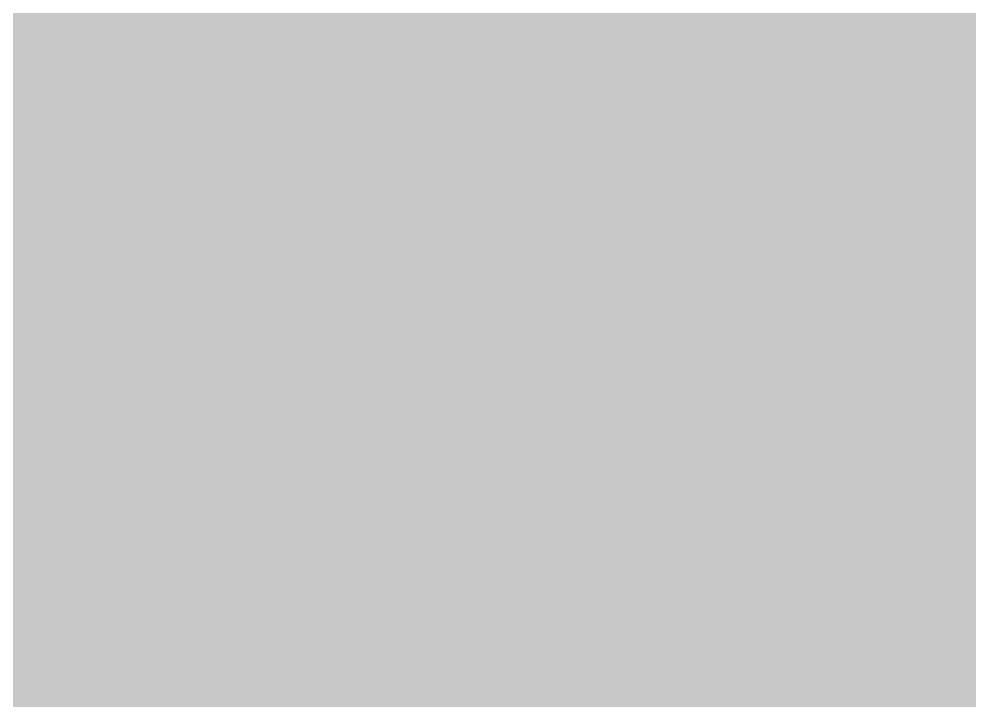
# Model space of a CAD drawing. Header units: inches. Extents: x -0.16 to 1.73, y -0.16 to 1.34.
# Drawn here: x 0.21574 to 0.22443, y 0.22619 to 0.23242 of the extents above; entities that cross this region are included whole.
import ezdxf

# ---------------------------------------------------------------- set-up
doc = ezdxf.new("R2010")
doc.units = ezdxf.units.IN
doc.header["$MEASUREMENT"] = 0
for name, color, linetype in [('Bottom Layer', 5, 'Continuous'), ('Top Layer', 1, 'Continuous'), ('Top Overlay', 2, 'Continuous')]:
    doc.layers.add(name, color=color, linetype=linetype)

# ---------------------------------------------------------------- blocks, each defined once
blk = doc.blocks.new('SOD_123_L2_7_W1_6_LS3_7_RD_86')
at = {"layer": 'Top Overlay'}
blk.add_lwpolyline([(-0.038063, 0.036465, 0.006, 0.006, 0), (-0.038063, -0.036465, 0.006, 0.006, 0)], format="xyseb", dxfattribs=at)

msp = doc.modelspace()

# ---------------------------------------------------------------- hatches: boundary and pattern name
at = {"layer": 'Top Layer'}
msp.add_hatch(color=1, dxfattribs=at).paths.add_polyline_path([(0.2159733, 0.232036), (0.2186118, 0.2320748), (0.2230632, 0.2323852), (0.224876, 0.2326569), (0.2264137, 0.2330061), (0.2276761, 0.233433), (0.2286634, 0.2339374), (0.2293754, 0.2345195), (0.2298122, 0.2351792), (0.2299738, 0.2359165), (0.2299738, 0.2081555), (0.2298122, 0.2088928), (0.2293754, 0.2095525), (0.2286634, 0.2101346), (0.2276761, 0.210639), (0.2264137, 0.2110659), (0.224876, 0.2114151), (0.2230632, 0.2116868), (0.2209751, 0.2118808), (0.2159733, 0.212036)])

# ---------------------------------------------------------------- linework, layer by layer
at = {"layer": 'Bottom Layer'}
msp.add_lwpolyline([(-0.0036951, 0.2384, 0.02, 0.02, 0), (0.2827373, 0.2384, 0.02, 0.02, 0)], format="xyseb", dxfattribs=at)
at = {"layer": 'Top Layer'}
for points in [[(0.2030433, 0.209106, 0.02, 0.02, 0), (0.2159733, 0.222036, 0.02, 0.02, 0)], [(0.2159733, 0.222036, 0.02, 0.02, 0), (0.2476473, 0.222036, 0.02, 0.02, 0)]]:
    msp.add_lwpolyline(points, format="xyseb", dxfattribs=at)
msp.add_lwpolyline([(0.2109733, 0.222036, 0.01, 0.01, 1), (0.2209733, 0.222036, 0.01, 0.01, 1)], format="xyseb", close=True, dxfattribs=at)
msp.add_lwpolyline([(0.2109733, 0.222036, 0.01, 0.01, 1), (0.2209733, 0.222036, 0.01, 0.01, 1)], format="xyseb", close=True, dxfattribs=at)

# ---------------------------------------------------------------- block references
at = {"rotation": 180}
msp.add_blockref('SOD_123_L2_7_W1_6_LS3_7_RD_86', (0.1832733, 0.222036), dxfattribs=at)

doc.saveas('drawing.dxf')
